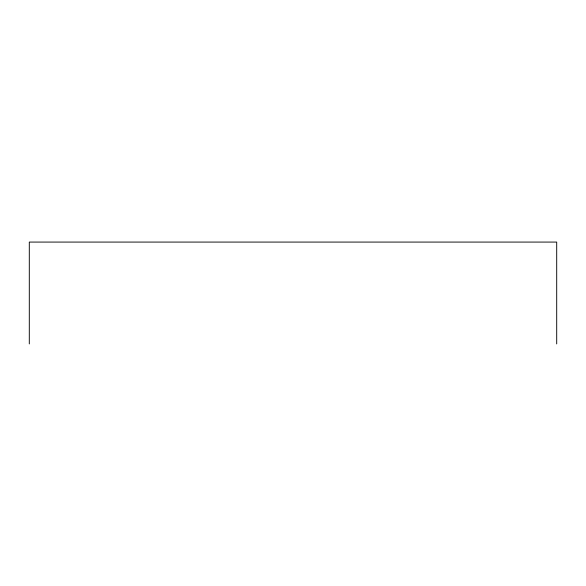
<?xml version="1.0" encoding="UTF-8"?>
<svg xmlns="http://www.w3.org/2000/svg" width="586" height="586" viewBox="0 0 586 586"><rect width="100%" height="100%" fill="white"/><g stroke="black" fill="none" stroke-linecap="round" stroke-linejoin="round"><path stroke-width="0.88" d="M556.7 343.923L556.7 242.077L29.3 242.077L29.3 343.923"/></g></svg>
